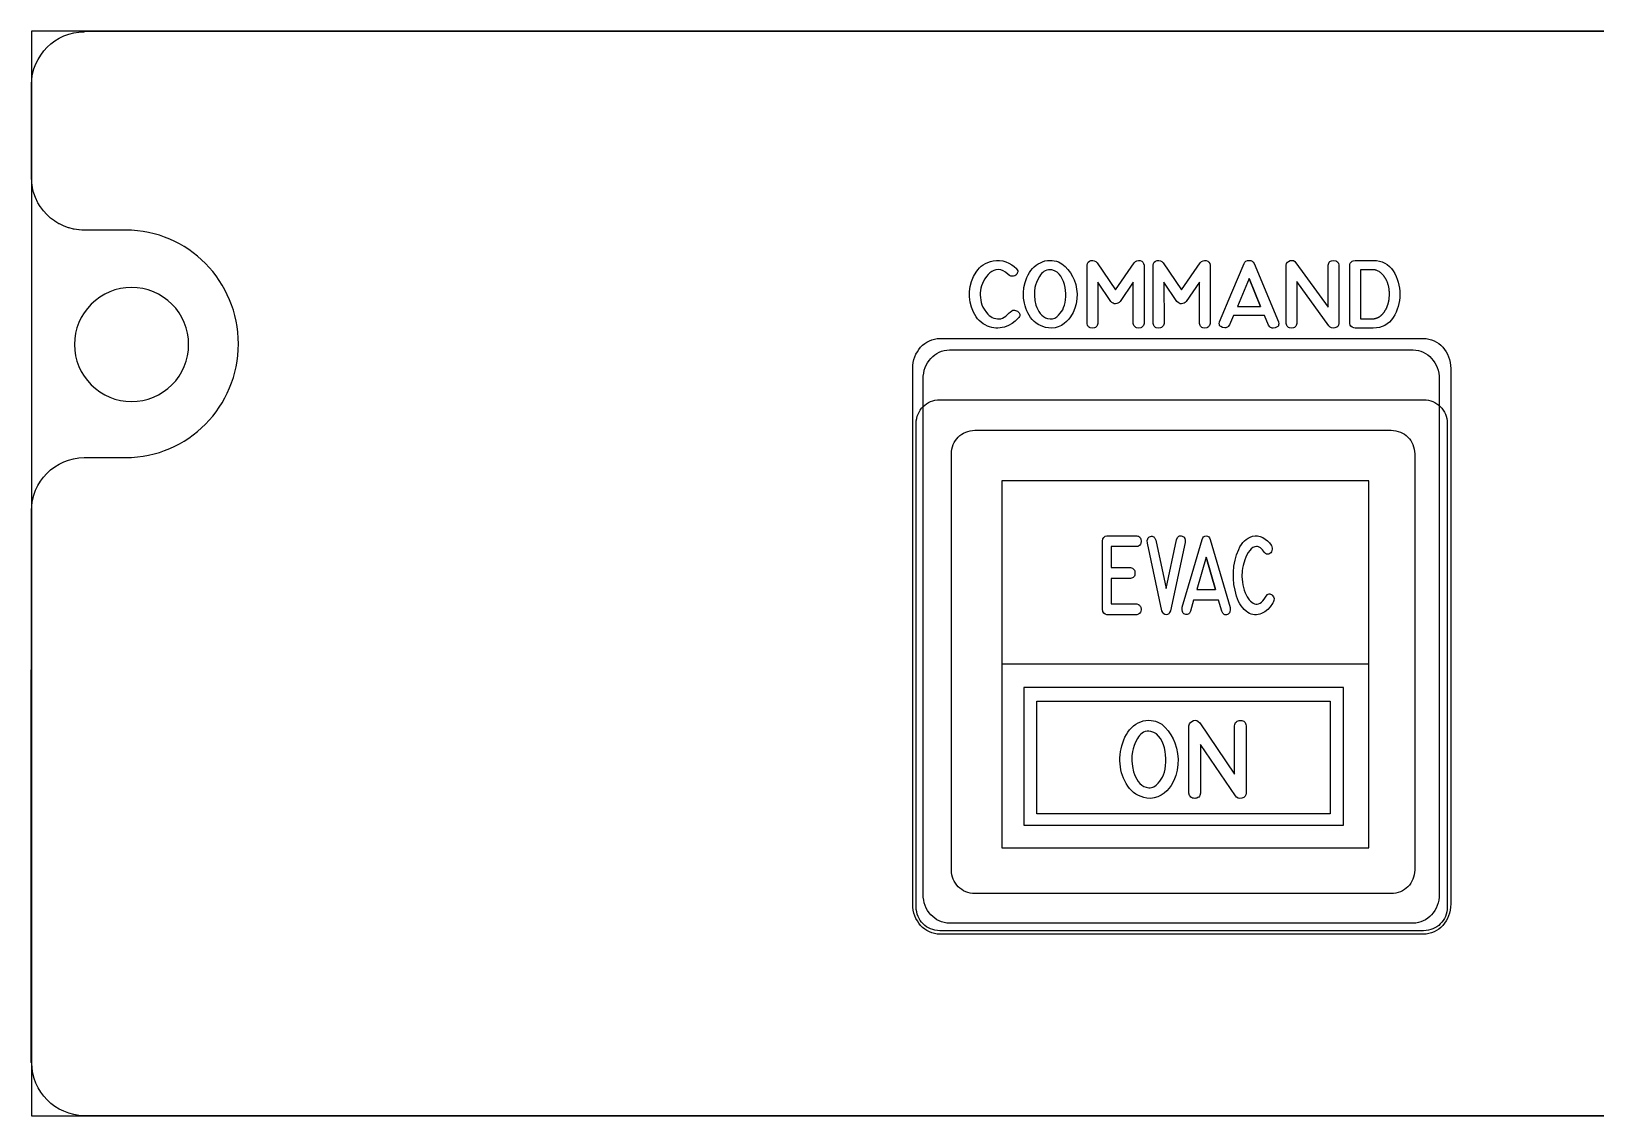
# Model space of a CAD drawing. Extents: x 27 to 704, y 10 to 614.
# Drawn here: x 27 to 95.2, y 317.7 to 365 of the extents above; entities that cross this region are included whole.
import ezdxf

# ---------------------------------------------------------------- set-up
doc = ezdxf.new("R2010")
doc.units = 0
for name, color, linetype in [('_BACKPANEL', 5, 'CONTINUOUS'), ('_ENGRAVING', 105, 'CONTINUOUS'), ('_LABELS', 30, 'CONTINUOUS'), ('_TOPLAYER', 1, 'CONTINUOUS')]:
    doc.layers.add(name, color=color, linetype=linetype)

msp = doc.modelspace()

# ---------------------------------------------------------------- linework, layer by layer
at = {"layer": '_BACKPANEL'}
for points in [[(26.964, 365.012), (26.964, 360.284), (26.964, 350.828), (26.964, 331.915), (26.964, 327.186), (26.964, 317.73), (171.964, 317.73), (171.964, 327.186), (171.964, 331.915), (171.964, 350.828), (171.964, 360.284), (171.964, 365.012)], [(66.563, 348.946), (87.658, 348.946), (87.764, 348.941), (87.866, 348.925), (87.965, 348.9), (88.059, 348.866), (88.149, 348.822), (88.234, 348.771), (88.313, 348.712), (88.385, 348.646), (88.452, 348.573), (88.511, 348.494), (88.562, 348.409), (88.605, 348.319), (88.64, 348.225), (88.665, 348.126), (88.68, 348.024), (88.686, 347.919), (88.686, 326.824), (88.68, 326.718), (88.665, 326.616), (88.64, 326.517), (88.605, 326.423), (88.562, 326.333), (88.511, 326.248), (88.452, 326.169), (88.385, 326.096), (88.313, 326.03), (88.234, 325.971), (88.149, 325.92), (88.059, 325.877), (87.965, 325.842), (87.866, 325.817), (87.764, 325.801), (87.658, 325.796), (66.563, 325.796), (66.458, 325.801), (66.355, 325.817), (66.257, 325.842), (66.162, 325.877), (66.072, 325.92), (65.988, 325.971), (65.909, 326.03), (65.836, 326.096), (65.77, 326.169), (65.711, 326.248), (65.659, 326.333), (65.616, 326.423), (65.582, 326.517), (65.556, 326.616), (65.541, 326.718), (65.536, 326.824), (65.536, 347.919), (65.541, 348.024), (65.556, 348.126), (65.582, 348.225), (65.616, 348.319), (65.659, 348.409), (65.711, 348.494), (65.77, 348.573), (65.836, 348.646), (65.909, 348.712), (65.988, 348.771), (66.072, 348.822), (66.162, 348.866), (66.257, 348.9), (66.355, 348.925), (66.458, 348.941)]]:
    msp.add_lwpolyline(points, close=True, dxfattribs=at)
msp.add_lwpolyline([(31.328, 348.868, 0.414214), (33.817, 351.356, 0.414214), (31.328, 353.844, 0.414214), (28.84, 351.356, 0.414214)], format="xyb", close=True, dxfattribs=at)
at = {"layer": '_ENGRAVING'}
for points in [[(70.006, 352.534), (69.991, 352.515), (69.983, 352.505), (69.976, 352.497), (69.853, 352.373), (69.712, 352.268), (69.554, 352.183), (69.378, 352.117), (69.285, 352.093), (69.193, 352.077), (69.101, 352.07), (69.01, 352.071), (68.919, 352.08), (68.828, 352.098), (68.738, 352.124), (68.648, 352.158), (68.547, 352.207), (68.453, 352.264), (68.366, 352.328), (68.286, 352.401), (68.212, 352.481), (68.146, 352.569), (68.087, 352.665), (68.034, 352.769), (67.951, 352.986), (67.895, 353.208), (67.866, 353.434), (67.866, 353.664), (67.894, 353.891), (67.951, 354.109), (68.036, 354.318), (68.149, 354.517), (68.217, 354.609), (68.291, 354.693), (68.373, 354.767), (68.462, 354.833), (68.559, 354.889), (68.662, 354.936), (68.773, 354.974), (68.891, 355.003), (69.031, 355.022), (69.17, 355.02), (69.309, 354.998), (69.448, 354.957), (69.581, 354.9), (69.701, 354.833), (69.809, 354.756), (69.905, 354.668), (69.913, 354.658), (69.944, 354.614), (69.959, 354.567), (69.959, 354.519), (69.944, 354.469), (69.917, 354.422), (69.881, 354.385), (69.835, 354.357), (69.78, 354.34), (69.717, 354.333), (69.657, 354.342), (69.599, 354.366), (69.543, 354.406), (69.433, 354.504), (69.324, 354.572), (69.218, 354.612), (69.114, 354.622), (69.013, 354.609), (68.918, 354.581), (68.829, 354.536), (68.744, 354.475), (68.666, 354.401), (68.595, 354.317), (68.531, 354.224), (68.473, 354.121), (68.424, 354.015), (68.386, 353.912), (68.358, 353.812), (68.34, 353.716), (68.329, 353.611), (68.326, 353.505), (68.332, 353.4), (68.346, 353.294), (68.368, 353.189), (68.401, 353.087), (68.444, 352.989), (68.496, 352.894), (68.603, 352.745), (68.661, 352.682), (68.722, 352.627), (68.787, 352.579), (68.854, 352.54), (68.926, 352.507), (69, 352.483), (69.076, 352.469), (69.151, 352.468), (69.226, 352.479), (69.3, 352.504), (69.374, 352.542), (69.448, 352.593), (69.521, 352.657), (69.593, 352.734), (69.625, 352.772), (69.704, 352.83), (69.745, 352.846), (69.786, 352.854), (69.827, 352.854), (69.869, 352.845), (69.955, 352.803), (70.024, 352.741), (70.044, 352.709), (70.055, 352.676), (70.057, 352.642), (70.049, 352.607), (70.032, 352.571)], [(72.424, 354.174), (72.488, 353.973), (72.529, 353.768), (72.546, 353.559), (72.539, 353.346), (72.508, 353.136), (72.452, 352.936), (72.372, 352.745), (72.267, 352.563), (72.186, 352.457), (72.092, 352.359), (71.984, 352.27), (71.863, 352.188), (71.731, 352.124), (71.593, 352.084), (71.448, 352.07), (71.297, 352.08), (71.174, 352.104), (71.059, 352.137), (70.952, 352.18), (70.851, 352.232), (70.758, 352.294), (70.673, 352.365), (70.595, 352.445), (70.524, 352.535), (70.405, 352.73), (70.355, 352.831), (70.313, 352.936), (70.279, 353.042), (70.251, 353.152), (70.217, 353.379), (70.212, 353.609), (70.234, 353.837), (70.284, 354.062), (70.362, 354.284), (70.411, 354.39), (70.468, 354.489), (70.531, 354.58), (70.601, 354.664), (70.677, 354.74), (70.761, 354.809), (70.851, 354.871), (70.949, 354.924), (71.048, 354.967), (71.15, 354.998), (71.254, 355.016), (71.36, 355.022), (71.46, 355.018), (71.555, 355.006), (71.646, 354.985), (71.732, 354.955), (71.813, 354.918), (71.89, 354.872), (71.962, 354.818), (72.029, 354.755), (72.151, 354.619), (72.257, 354.476), (72.348, 354.328)], [(75.468, 352.275), (75.44, 352.187), (75.418, 352.152), (75.391, 352.124), (75.359, 352.102), (75.322, 352.086), (75.232, 352.074), (75.143, 352.087), (75.106, 352.102), (75.075, 352.124), (75.048, 352.153), (75.026, 352.187), (74.999, 352.275), (74.999, 354.073), (74.428, 353.228), (74.381, 353.186), (74.331, 353.156), (74.279, 353.137), (74.224, 353.129), (74.169, 353.133), (74.117, 353.151), (74.069, 353.183), (74.023, 353.228), (73.456, 354.069), (73.457, 352.275), (73.432, 352.187), (73.411, 352.153), (73.384, 352.125), (73.351, 352.103), (73.312, 352.088), (73.217, 352.075), (73.122, 352.088), (73.084, 352.104), (73.052, 352.126), (73.026, 352.154), (73.007, 352.188), (72.986, 352.275), (72.986, 354.818), (73.002, 354.892), (73.035, 354.95), (73.086, 354.991), (73.154, 355.016), (73.229, 355.022), (73.299, 355.009), (73.364, 354.976), (73.424, 354.924), (74.225, 353.733), (75.034, 354.924), (75.093, 354.976), (75.158, 355.009), (75.227, 355.022), (75.301, 355.015), (75.368, 354.99), (75.419, 354.949), (75.452, 354.892), (75.468, 354.818)], [(78.349, 352.275), (78.321, 352.187), (78.299, 352.152), (78.272, 352.124), (78.24, 352.102), (78.203, 352.086), (78.114, 352.074), (78.025, 352.087), (77.988, 352.102), (77.956, 352.124), (77.929, 352.153), (77.908, 352.187), (77.88, 352.275), (77.88, 354.073), (77.309, 353.228), (77.262, 353.186), (77.212, 353.156), (77.16, 353.137), (77.105, 353.129), (77.05, 353.133), (76.999, 353.151), (76.95, 353.183), (76.905, 353.228), (76.337, 354.069), (76.339, 352.275), (76.314, 352.187), (76.292, 352.153), (76.265, 352.125), (76.232, 352.103), (76.193, 352.088), (76.098, 352.075), (76.003, 352.088), (75.965, 352.104), (75.933, 352.126), (75.908, 352.154), (75.888, 352.188), (75.868, 352.275), (75.868, 354.818), (75.883, 354.892), (75.916, 354.95), (75.967, 354.991), (76.036, 355.016), (76.111, 355.022), (76.18, 355.009), (76.245, 354.976), (76.305, 354.924), (77.106, 353.733), (77.915, 354.924), (77.975, 354.976), (78.039, 355.009), (78.108, 355.022), (78.182, 355.015), (78.25, 354.99), (78.3, 354.949), (78.333, 354.892), (78.349, 354.818)], [(78.761, 352.351), (79.294, 353.62), (79.829, 354.89), (79.863, 354.947), (79.911, 354.988), (79.972, 355.013), (80.047, 355.022), (80.122, 355.014), (80.184, 354.99), (80.232, 354.948), (80.267, 354.89), (81.334, 352.344), (81.344, 352.251), (81.337, 352.212), (81.323, 352.177), (81.301, 352.146), (81.272, 352.12), (81.191, 352.082), (81.1, 352.067), (81.058, 352.071), (81.02, 352.083), (80.984, 352.101), (80.951, 352.128), (80.893, 352.203), (80.721, 352.615), (79.365, 352.615), (79.198, 352.213), (79.139, 352.137), (79.106, 352.111), (79.069, 352.092), (79.03, 352.081), (78.988, 352.078), (78.895, 352.094), (78.813, 352.134), (78.784, 352.16), (78.763, 352.19), (78.751, 352.224), (78.746, 352.262)], [(83.961, 352.272), (83.95, 352.203), (83.918, 352.148), (83.866, 352.107), (83.792, 352.08), (83.712, 352.07), (83.642, 352.081), (83.581, 352.112), (83.53, 352.165), (82.131, 354.105), (82.131, 352.272), (82.103, 352.184), (82.081, 352.149), (82.054, 352.121), (82.022, 352.099), (81.985, 352.083), (81.896, 352.07), (81.807, 352.083), (81.77, 352.099), (81.738, 352.121), (81.711, 352.149), (81.69, 352.184), (81.662, 352.272), (81.662, 354.815), (81.682, 354.883), (81.719, 354.939), (81.771, 354.982), (81.839, 355.012), (81.912, 355.024), (81.979, 355.014), (82.039, 354.98), (82.093, 354.923), (83.491, 352.98), (83.491, 354.815), (83.518, 354.905), (83.54, 354.94), (83.568, 354.969), (83.601, 354.991), (83.639, 355.007), (83.733, 355.019), (83.827, 355.005), (83.864, 354.989), (83.896, 354.967), (83.921, 354.938), (83.94, 354.903), (83.961, 354.815)], [(84.671, 355.022), (85.455, 355.022), (85.597, 355.015), (85.729, 354.993), (85.852, 354.957), (85.967, 354.907), (86.071, 354.842), (86.167, 354.763), (86.254, 354.669), (86.331, 354.561), (86.399, 354.445), (86.458, 354.325), (86.509, 354.203), (86.55, 354.078), (86.581, 353.949), (86.604, 353.818), (86.618, 353.684), (86.622, 353.548), (86.618, 353.411), (86.604, 353.277), (86.581, 353.146), (86.549, 353.018), (86.508, 352.893), (86.458, 352.77), (86.399, 352.651), (86.33, 352.534), (86.253, 352.426), (86.166, 352.332), (86.07, 352.253), (85.965, 352.188), (85.852, 352.138), (85.729, 352.102), (85.597, 352.08), (85.455, 352.073), (84.671, 352.073), (84.675, 352.073), (84.671, 352.073), (84.612, 352.082), (84.536, 352.108), (84.482, 352.149), (84.45, 352.205), (84.44, 352.278), (84.438, 352.278), (84.44, 354.821), (84.438, 354.832), (84.445, 354.87), (84.459, 354.905), (84.481, 354.938), (84.511, 354.967), (84.546, 354.991), (84.585, 355.008), (84.673, 355.022)], [(71.373, 354.613), (71.299, 354.609), (71.229, 354.595), (71.164, 354.573), (71.104, 354.542), (71.049, 354.502), (70.998, 354.453), (70.951, 354.395), (70.91, 354.328), (70.838, 354.191), (70.781, 354.064), (70.739, 353.947), (70.711, 353.841), (70.689, 353.679), (70.687, 353.486), (70.709, 353.278), (70.757, 353.073), (70.792, 352.974), (70.834, 352.88), (70.884, 352.79), (70.942, 352.706), (71.008, 352.631), (71.084, 352.57), (71.17, 352.523), (71.265, 352.489), (71.377, 352.471), (71.482, 352.478), (71.578, 352.511), (71.667, 352.569), (71.746, 352.642), (71.815, 352.717), (71.874, 352.794), (71.922, 352.874), (71.963, 352.963), (71.997, 353.065), (72.023, 353.181), (72.043, 353.309), (72.054, 353.443), (72.056, 353.578), (72.047, 353.712), (72.028, 353.846), (71.999, 353.977), (71.958, 354.102), (71.906, 354.219), (71.843, 354.33), (71.766, 354.428), (71.675, 354.507), (71.57, 354.565), (71.45, 354.605)], [(80.552, 353.019), (80.046, 354.229), (79.536, 353.019)], [(80.046, 354.229), (80.552, 353.019)], [(85.455, 352.479), (85.462, 352.479), (85.47, 352.479), (85.476, 352.48), (85.484, 352.481), (85.491, 352.481), (85.5, 352.482), (85.507, 352.483), (85.515, 352.484), (85.522, 352.484), (85.53, 352.485), (85.544, 352.488), (85.55, 352.49), (85.559, 352.494), (85.566, 352.494), (85.575, 352.497), (85.582, 352.498), (85.59, 352.501), (85.605, 352.507), (85.622, 352.512), (85.629, 352.515), (85.637, 352.518), (85.65, 352.525), (85.667, 352.533), (85.674, 352.536), (85.682, 352.541), (85.697, 352.55), (85.704, 352.553), (85.713, 352.558), (85.72, 352.563), (85.728, 352.569), (85.735, 352.572), (85.743, 352.577), (85.76, 352.589), (85.773, 352.6), (85.78, 352.606), (85.788, 352.613), (85.795, 352.619), (85.803, 352.626), (85.818, 352.638), (85.825, 352.643), (85.833, 352.651), (85.84, 352.657), (85.848, 352.665), (85.862, 352.679), (85.877, 352.695), (85.89, 352.711), (85.897, 352.719), (85.905, 352.727), (85.911, 352.736), (85.918, 352.744), (85.924, 352.754), (85.932, 352.763), (85.945, 352.78), (85.951, 352.79), (85.958, 352.799), (85.964, 352.808), (85.972, 352.818), (85.981, 352.836), (85.987, 352.846), (85.995, 352.858), (86.001, 352.867), (86.008, 352.878), (86.012, 352.888), (86.018, 352.9), (86.03, 352.921), (86.041, 352.944), (86.046, 352.955), (86.051, 352.967), (86.056, 352.979), (86.061, 352.992), (86.07, 353.015), (86.074, 353.026), (86.08, 353.039), (86.088, 353.064), (86.098, 353.088), (86.101, 353.101), (86.105, 353.114), (86.108, 353.127), (86.113, 353.14), (86.115, 353.151), (86.12, 353.165), (86.125, 353.192), (86.127, 353.204), (86.131, 353.218), (86.133, 353.23), (86.136, 353.244), (86.141, 353.271), (86.144, 353.284), (86.148, 353.299), (86.151, 353.326), (86.152, 353.338), (86.155, 353.353), (86.158, 353.381), (86.16, 353.408), (86.161, 353.437), (86.163, 353.464), (86.164, 353.478), (86.166, 353.493), (86.167, 353.505), (86.168, 353.52), (86.168, 353.533), (86.168, 353.548), (86.168, 353.561), (86.168, 353.575), (86.167, 353.589), (86.166, 353.604), (86.166, 353.617), (86.166, 353.631), (86.163, 353.66), (86.161, 353.686), (86.158, 353.716), (86.156, 353.742), (86.153, 353.769), (86.15, 353.782), (86.15, 353.797), (86.143, 353.824), (86.14, 353.836), (86.138, 353.85), (86.133, 353.877), (86.128, 353.905), (86.12, 353.931), (86.115, 353.955), (86.11, 353.967), (86.106, 353.981), (86.101, 353.993), (86.098, 354.007), (86.09, 354.032), (86.081, 354.056), (86.076, 354.067), (86.071, 354.079), (86.061, 354.104), (86.051, 354.127), (86.046, 354.137), (86.041, 354.15), (86.035, 354.16), (86.03, 354.171), (86.018, 354.193), (86.008, 354.213), (85.996, 354.235), (85.99, 354.244), (85.985, 354.253), (85.972, 354.273), (85.958, 354.292), (85.951, 354.302), (85.945, 354.311), (85.932, 354.328), (85.925, 354.337), (85.92, 354.345), (85.892, 354.379), (85.865, 354.41), (85.835, 354.439), (85.805, 354.466), (85.777, 354.491), (85.745, 354.512), (85.713, 354.534), (85.682, 354.553), (85.652, 354.569), (85.622, 354.582), (85.59, 354.592), (85.559, 354.602), (85.544, 354.605), (85.53, 354.61), (85.5, 354.615), (85.47, 354.616), (85.462, 354.616), (85.455, 354.616), (84.906, 354.616), (84.906, 352.479)], [(66.573, 351.621), (87.648, 351.621), (87.77, 351.614), (87.889, 351.594), (88.003, 351.562), (88.113, 351.518), (88.217, 351.462), (88.315, 351.397), (88.406, 351.321), (88.491, 351.236), (88.568, 351.142), (88.636, 351.041), (88.696, 350.932), (88.746, 350.817), (88.786, 350.695), (88.815, 350.569), (88.833, 350.438), (88.839, 350.303), (88.839, 326.961), (88.833, 326.826), (88.815, 326.695), (88.786, 326.568), (88.746, 326.447), (88.696, 326.332), (88.636, 326.223), (88.568, 326.122), (88.491, 326.028), (88.406, 325.943), (88.315, 325.867), (88.217, 325.801), (88.113, 325.746), (88.003, 325.702), (87.889, 325.67), (87.77, 325.65), (87.648, 325.643), (66.573, 325.643), (66.451, 325.65), (66.332, 325.67), (66.218, 325.702), (66.109, 325.746), (66.004, 325.801), (65.906, 325.867), (65.815, 325.943), (65.73, 326.028), (65.654, 326.122), (65.585, 326.223), (65.526, 326.332), (65.476, 326.447), (65.436, 326.568), (65.406, 326.695), (65.388, 326.826), (65.382, 326.961), (65.382, 350.303), (65.388, 350.438), (65.406, 350.569), (65.436, 350.695), (65.476, 350.817), (65.526, 350.932), (65.585, 351.041), (65.654, 351.142), (65.73, 351.236), (65.815, 351.321), (65.906, 351.397), (66.004, 351.462), (66.109, 351.518), (66.218, 351.562), (66.332, 351.594), (66.451, 351.614)], [(66.981, 351.121), (87.197, 351.121), (87.314, 351.115), (87.428, 351.095), (87.537, 351.064), (87.642, 351.022), (87.742, 350.968), (87.836, 350.905), (87.924, 350.832), (88.005, 350.75), (88.079, 350.66), (88.144, 350.563), (88.201, 350.458), (88.249, 350.347), (88.288, 350.23), (88.316, 350.109), (88.333, 349.982), (88.339, 349.852), (88.339, 327.39), (88.333, 327.26), (88.316, 327.134), (88.288, 327.012), (88.249, 326.895), (88.201, 326.784), (88.144, 326.68), (88.079, 326.582), (88.005, 326.492), (87.924, 326.41), (87.836, 326.337), (87.742, 326.274), (87.642, 326.221), (87.537, 326.178), (87.428, 326.147), (87.314, 326.128), (87.197, 326.121), (66.981, 326.121), (66.864, 326.128), (66.75, 326.147), (66.641, 326.178), (66.536, 326.221), (66.436, 326.274), (66.342, 326.337), (66.254, 326.41), (66.173, 326.492), (66.099, 326.582), (66.033, 326.68), (65.976, 326.784), (65.928, 326.895), (65.89, 327.012), (65.862, 327.134), (65.845, 327.26), (65.839, 327.39), (65.839, 349.852), (65.845, 349.982), (65.862, 350.109), (65.89, 350.23), (65.928, 350.347), (65.976, 350.458), (66.033, 350.563), (66.099, 350.66), (66.173, 350.75), (66.254, 350.832), (66.342, 350.905), (66.436, 350.968), (66.536, 351.022), (66.641, 351.064), (66.75, 351.095), (66.864, 351.115)]]:
    msp.add_lwpolyline(points, close=True, dxfattribs=at)
at = {"layer": '_LABELS'}
for points in [[(85.27, 329.414), (85.27, 345.416), (69.27, 345.416), (69.27, 329.414)], [(75.149, 342.545), (74.034, 342.545), (74.034, 341.626), (74.884, 341.626), (74.968, 341.598), (75, 341.576), (75.027, 341.548), (75.048, 341.516), (75.063, 341.478), (75.074, 341.386), (75.062, 341.295), (75.047, 341.257), (75.026, 341.225), (75, 341.198), (74.967, 341.176), (74.884, 341.149), (74.034, 341.149), (74.034, 340.045), (75.149, 340.045), (75.232, 340.017), (75.265, 339.995), (75.291, 339.968), (75.312, 339.936), (75.327, 339.898), (75.339, 339.808), (75.327, 339.718), (75.312, 339.68), (75.291, 339.648), (75.265, 339.621), (75.232, 339.6), (75.149, 339.573), (73.847, 339.573), (73.772, 339.598), (73.715, 339.646), (73.677, 339.717), (73.656, 339.811), (73.656, 342.778), (73.678, 342.876), (73.717, 342.948), (73.743, 342.974), (73.773, 342.994), (73.847, 343.014), (75.149, 343.014), (75.193, 343.006), (75.232, 342.992), (75.264, 342.972), (75.291, 342.945), (75.312, 342.913), (75.326, 342.874), (75.338, 342.778), (75.326, 342.681), (75.311, 342.643), (75.29, 342.611), (75.264, 342.585), (75.231, 342.565), (75.193, 342.552)], [(75.612, 342.696), (75.611, 342.804), (75.634, 342.888), (75.654, 342.922), (75.68, 342.95), (75.711, 342.972), (75.749, 342.988), (75.788, 342.998), (75.824, 342.998), (75.857, 342.99), (75.888, 342.973), (75.915, 342.947), (75.94, 342.913), (75.98, 342.819), (76.433, 340.722), (76.889, 342.839), (76.929, 342.934), (76.954, 342.968), (76.982, 342.994), (77.014, 343.01), (77.048, 343.017), (77.085, 343.015), (77.126, 343.004), (77.164, 342.986), (77.197, 342.963), (77.223, 342.935), (77.242, 342.902), (77.261, 342.819), (77.255, 342.716), (76.615, 339.747), (76.583, 339.672), (76.543, 339.617), (76.493, 339.585), (76.434, 339.573), (76.375, 339.584), (76.325, 339.615), (76.283, 339.667), (76.25, 339.741)], [(77.136, 339.897), (77.567, 341.378), (78, 342.859), (78.028, 342.926), (78.066, 342.974), (78.116, 343.003), (78.176, 343.014), (78.237, 343.005), (78.286, 342.976), (78.325, 342.927), (78.354, 342.859), (79.216, 339.888), (79.224, 339.781), (79.207, 339.694), (79.19, 339.658), (79.166, 339.628), (79.136, 339.603), (79.1, 339.583), (79.062, 339.57), (79.027, 339.566), (78.993, 339.57), (78.962, 339.584), (78.933, 339.606), (78.906, 339.636), (78.859, 339.724), (78.721, 340.204), (77.625, 340.204), (77.49, 339.736), (77.443, 339.648), (77.415, 339.617), (77.386, 339.595), (77.354, 339.582), (77.32, 339.578), (77.284, 339.583), (77.245, 339.597), (77.209, 339.618), (77.179, 339.643), (77.156, 339.673), (77.139, 339.708), (77.125, 339.793)], [(81.096, 340.11), (81.083, 340.088), (81.077, 340.077), (81.071, 340.067), (80.972, 339.922), (80.858, 339.8), (80.73, 339.701), (80.588, 339.624), (80.513, 339.596), (80.439, 339.577), (80.365, 339.569), (80.291, 339.57), (80.217, 339.581), (80.144, 339.601), (80.071, 339.632), (79.998, 339.672), (79.916, 339.729), (79.84, 339.795), (79.77, 339.87), (79.705, 339.955), (79.646, 340.048), (79.593, 340.151), (79.545, 340.263), (79.502, 340.384), (79.435, 340.638), (79.389, 340.896), (79.367, 341.16), (79.366, 341.428), (79.389, 341.694), (79.435, 341.948), (79.503, 342.192), (79.595, 342.424), (79.65, 342.532), (79.71, 342.629), (79.776, 342.716), (79.848, 342.793), (79.926, 342.858), (80.01, 342.913), (80.099, 342.958), (80.194, 342.992), (80.307, 343.013), (80.42, 343.011), (80.533, 342.986), (80.645, 342.937), (80.752, 342.871), (80.849, 342.793), (80.936, 342.703), (81.013, 342.6), (81.02, 342.589), (81.045, 342.537), (81.058, 342.483), (81.058, 342.426), (81.046, 342.368), (81.024, 342.313), (80.994, 342.27), (80.957, 342.238), (80.913, 342.217), (80.862, 342.209), (80.813, 342.22), (80.766, 342.248), (80.722, 342.294), (80.632, 342.409), (80.545, 342.489), (80.459, 342.535), (80.417, 342.545), (80.375, 342.547), (80.293, 342.532), (80.217, 342.499), (80.144, 342.446), (80.076, 342.375), (80.013, 342.289), (79.955, 342.191), (79.903, 342.082), (79.857, 341.962), (79.786, 341.718), (79.763, 341.602), (79.749, 341.49), (79.738, 341.244), (79.754, 340.997), (79.772, 340.874), (79.799, 340.756), (79.833, 340.641), (79.876, 340.53), (79.962, 340.357), (80.058, 340.219), (80.11, 340.163), (80.165, 340.117), (80.222, 340.079), (80.282, 340.051), (80.344, 340.034), (80.404, 340.033), (80.465, 340.047), (80.525, 340.076), (80.585, 340.12), (80.644, 340.179), (80.703, 340.254), (80.762, 340.344), (80.788, 340.387), (80.852, 340.455), (80.884, 340.474), (80.917, 340.484), (80.951, 340.483), (80.985, 340.473), (81.02, 340.453), (81.055, 340.424), (81.11, 340.352), (81.135, 340.276), (81.13, 340.195)], [(78.584, 340.676), (78.175, 342.088), (77.763, 340.676)], [(78.175, 342.088), (78.584, 340.676)], [(70.222, 336.397), (70.222, 336.255), (70.222, 330.397), (84.168, 330.397), (84.168, 336.397)], [(70.792, 335.799), (83.578, 335.799), (83.578, 330.897), (70.792, 330.897)], [(76.817, 333.992), (76.887, 333.76), (76.931, 333.523), (76.949, 333.282), (76.942, 333.037), (76.908, 332.795), (76.848, 332.564), (76.761, 332.344), (76.647, 332.134), (76.559, 332.012), (76.457, 331.899), (76.34, 331.796), (76.209, 331.703), (76.066, 331.628), (75.916, 331.583), (75.759, 331.566), (75.595, 331.578), (75.463, 331.606), (75.338, 331.644), (75.221, 331.693), (75.113, 331.753), (75.012, 331.824), (74.919, 331.906), (74.835, 331.999), (74.758, 332.103), (74.689, 332.213), (74.628, 332.327), (74.575, 332.444), (74.53, 332.564), (74.492, 332.687), (74.462, 332.813), (74.44, 332.942), (74.425, 333.075), (74.419, 333.208), (74.419, 333.341), (74.428, 333.472), (74.443, 333.603), (74.467, 333.733), (74.498, 333.862), (74.582, 334.118), (74.636, 334.241), (74.697, 334.355), (74.765, 334.46), (74.841, 334.557), (74.924, 334.645), (75.015, 334.724), (75.113, 334.795), (75.218, 334.857), (75.326, 334.906), (75.436, 334.941), (75.549, 334.963), (75.664, 334.97), (75.772, 334.965), (75.876, 334.95), (75.974, 334.926), (76.067, 334.893), (76.155, 334.849), (76.238, 334.796), (76.316, 334.734), (76.389, 334.662), (76.521, 334.504), (76.637, 334.34), (76.735, 334.169)], [(79.918, 331.799), (79.906, 331.72), (79.872, 331.656), (79.815, 331.609), (79.735, 331.577), (79.648, 331.566), (79.572, 331.578), (79.506, 331.615), (79.451, 331.676), (77.935, 333.912), (77.935, 331.799), (77.904, 331.697), (77.881, 331.657), (77.852, 331.625), (77.817, 331.599), (77.777, 331.581), (77.731, 331.57), (77.68, 331.566), (77.629, 331.57), (77.583, 331.581), (77.543, 331.599), (77.509, 331.625), (77.48, 331.657), (77.457, 331.697), (77.426, 331.799), (77.426, 334.731), (77.449, 334.81), (77.488, 334.874), (77.545, 334.923), (77.619, 334.958), (77.698, 334.972), (77.77, 334.96), (77.835, 334.921), (77.894, 334.855), (79.409, 332.616), (79.409, 334.731), (79.421, 334.786), (79.438, 334.834), (79.462, 334.875), (79.492, 334.908), (79.528, 334.934), (79.57, 334.952), (79.618, 334.962), (79.672, 334.966), (79.725, 334.961), (79.773, 334.95), (79.813, 334.931), (79.847, 334.906), (79.875, 334.873), (79.896, 334.832), (79.91, 334.785), (79.918, 334.731)], [(75.678, 334.498), (75.598, 334.493), (75.522, 334.478), (75.452, 334.452), (75.387, 334.416), (75.326, 334.37), (75.271, 334.313), (75.221, 334.247), (75.176, 334.17), (75.098, 334.011), (75.037, 333.865), (74.991, 333.731), (74.96, 333.608), (74.937, 333.421), (74.935, 333.198), (74.958, 332.959), (75.011, 332.723), (75.048, 332.608), (75.094, 332.499), (75.148, 332.397), (75.211, 332.299), (75.283, 332.213), (75.365, 332.143), (75.458, 332.088), (75.561, 332.05), (75.683, 332.028), (75.741, 332.028), (75.796, 332.036), (75.85, 332.051), (75.901, 332.074), (75.997, 332.142), (76.083, 332.226), (76.158, 332.312), (76.221, 332.401), (76.274, 332.493), (76.318, 332.596), (76.354, 332.714), (76.383, 332.846), (76.404, 332.994), (76.417, 333.149), (76.418, 333.304), (76.409, 333.459), (76.388, 333.614), (76.356, 333.765), (76.312, 333.908), (76.256, 334.044), (76.187, 334.172), (76.104, 334.285), (76.006, 334.375), (75.891, 334.443), (75.761, 334.488)]]:
    msp.add_lwpolyline(points, close=True, dxfattribs=at)
msp.add_lwpolyline([(85.27, 337.415), (69.27, 337.415)], dxfattribs=at)
msp.add_lwpolyline([(85.27, 337.415), (69.27, 337.415)], dxfattribs=at)
at = {"layer": '_TOPLAYER'}
msp.add_lwpolyline([(168.74, 317.73), (30.182, 317.73), (29.271, 317.731), (29.037, 317.746), (28.809, 317.783), (28.589, 317.842), (28.379, 317.922), (28.179, 318.02), (27.99, 318.136), (27.814, 318.269), (27.652, 318.418), (27.504, 318.581), (27.373, 318.758), (27.258, 318.947), (27.161, 319.147), (27.084, 319.358), (27.027, 319.577), (26.991, 319.804), (26.977, 320.037), (26.957, 320.047), (26.958, 321.358), (26.958, 322.552), (26.958, 330.263), (26.963, 344.096), (26.975, 344.333), (27.01, 344.563), (27.066, 344.786), (27.144, 344.999), (27.241, 345.202), (27.356, 345.393), (27.489, 345.572), (27.637, 345.737), (27.801, 345.887), (27.979, 346.021), (28.169, 346.138), (28.37, 346.237), (28.582, 346.316), (28.803, 346.374), (29.032, 346.411), (29.268, 346.425), (31.081, 346.425), (31.333, 346.431), (31.582, 346.451), (31.828, 346.482), (32.069, 346.526), (32.307, 346.582), (32.54, 346.649), (32.768, 346.727), (32.99, 346.817), (33.208, 346.916), (33.419, 347.026), (33.625, 347.146), (33.824, 347.276), (34.016, 347.414), (34.201, 347.562), (34.379, 347.718), (34.55, 347.883), (34.712, 348.055), (34.866, 348.236), (35.012, 348.423), (35.149, 348.618), (35.276, 348.819), (35.394, 349.027), (35.503, 349.24), (35.601, 349.46), (35.689, 349.685), (35.766, 349.915), (35.832, 350.15), (35.887, 350.389), (35.93, 350.632), (35.961, 350.88), (35.98, 351.13), (35.986, 351.384), (35.98, 351.638), (35.961, 351.889), (35.93, 352.136), (35.887, 352.38), (35.832, 352.619), (35.766, 352.854), (35.689, 353.084), (35.601, 353.309), (35.503, 353.528), (35.394, 353.742), (35.276, 353.95), (35.149, 354.151), (35.012, 354.346), (34.866, 354.533), (34.712, 354.714), (34.55, 354.886), (34.379, 355.051), (34.201, 355.207), (34.016, 355.355), (33.824, 355.494), (33.625, 355.623), (33.419, 355.743), (33.208, 355.853), (32.99, 355.953), (32.768, 356.042), (32.54, 356.121), (32.307, 356.188), (32.069, 356.243), (31.828, 356.287), (31.582, 356.319), (31.333, 356.338), (31.081, 356.345), (29.28, 356.345), (29.164, 356.347), (29.049, 356.356), (29.037, 356.356), (28.827, 356.388), (28.801, 356.388), (28.606, 356.439), (28.59, 356.444), (28.574, 356.449), (28.396, 356.514), (28.36, 356.53), (28.192, 356.611), (28.182, 356.611), (28.171, 356.619), (28.159, 356.624), (27.983, 356.731), (27.978, 356.74), (27.973, 356.741), (27.801, 356.87), (27.645, 357.013), (27.634, 357.024), (27.495, 357.178), (27.485, 357.188), (27.361, 357.354), (27.351, 357.366), (27.249, 357.536), (27.234, 357.565), (27.149, 357.741), (27.143, 357.754), (27.137, 357.769), (27.069, 357.956), (27.064, 357.97), (27.059, 357.984), (27.008, 358.186), (27.008, 358.196), (26.975, 358.411), (26.975, 358.426), (26.964, 358.657), (26.964, 360.345), (26.964, 361.786), (26.964, 362.697), (26.979, 362.931), (27.016, 363.159), (27.075, 363.379), (27.154, 363.589), (27.252, 363.789), (27.368, 363.978), (27.501, 364.154), (27.65, 364.317), (27.813, 364.464), (27.989, 364.596), (28.178, 364.711), (28.379, 364.808), (28.589, 364.886), (28.808, 364.943), (29.035, 364.979), (29.268, 364.992), (29.279, 365.013), (30.589, 365.013), (169.677, 365.011)], dxfattribs=at)
msp.add_lwpolyline([(68.093, 347.615), (86.243, 347.615), (86.348, 347.609), (86.45, 347.594), (86.548, 347.569), (86.643, 347.534), (86.732, 347.491), (86.817, 347.44), (86.896, 347.381), (86.968, 347.315), (87.034, 347.242), (87.093, 347.163), (87.145, 347.079), (87.188, 346.989), (87.222, 346.895), (87.247, 346.796), (87.263, 346.694), (87.268, 346.589), (87.268, 328.44), (87.263, 328.335), (87.247, 328.233), (87.222, 328.134), (87.188, 328.04), (87.145, 327.95), (87.093, 327.866), (87.034, 327.787), (86.968, 327.714), (86.896, 327.648), (86.817, 327.589), (86.732, 327.538), (86.643, 327.495), (86.548, 327.461), (86.45, 327.435), (86.348, 327.42), (86.243, 327.415), (68.093, 327.415), (67.988, 327.42), (67.886, 327.435), (67.788, 327.461), (67.693, 327.495), (67.604, 327.538), (67.519, 327.589), (67.44, 327.648), (67.368, 327.714), (67.302, 327.787), (67.243, 327.866), (67.191, 327.95), (67.148, 328.04), (67.114, 328.134), (67.089, 328.233), (67.073, 328.335), (67.068, 328.44), (67.068, 346.589), (67.073, 346.694), (67.089, 346.796), (67.114, 346.895), (67.148, 346.989), (67.191, 347.079), (67.243, 347.163), (67.302, 347.242), (67.368, 347.315), (67.44, 347.381), (67.519, 347.44), (67.604, 347.491), (67.693, 347.534), (67.788, 347.569), (67.886, 347.594), (67.988, 347.609)], close=True, dxfattribs=at)

doc.saveas('drawing.dxf')
